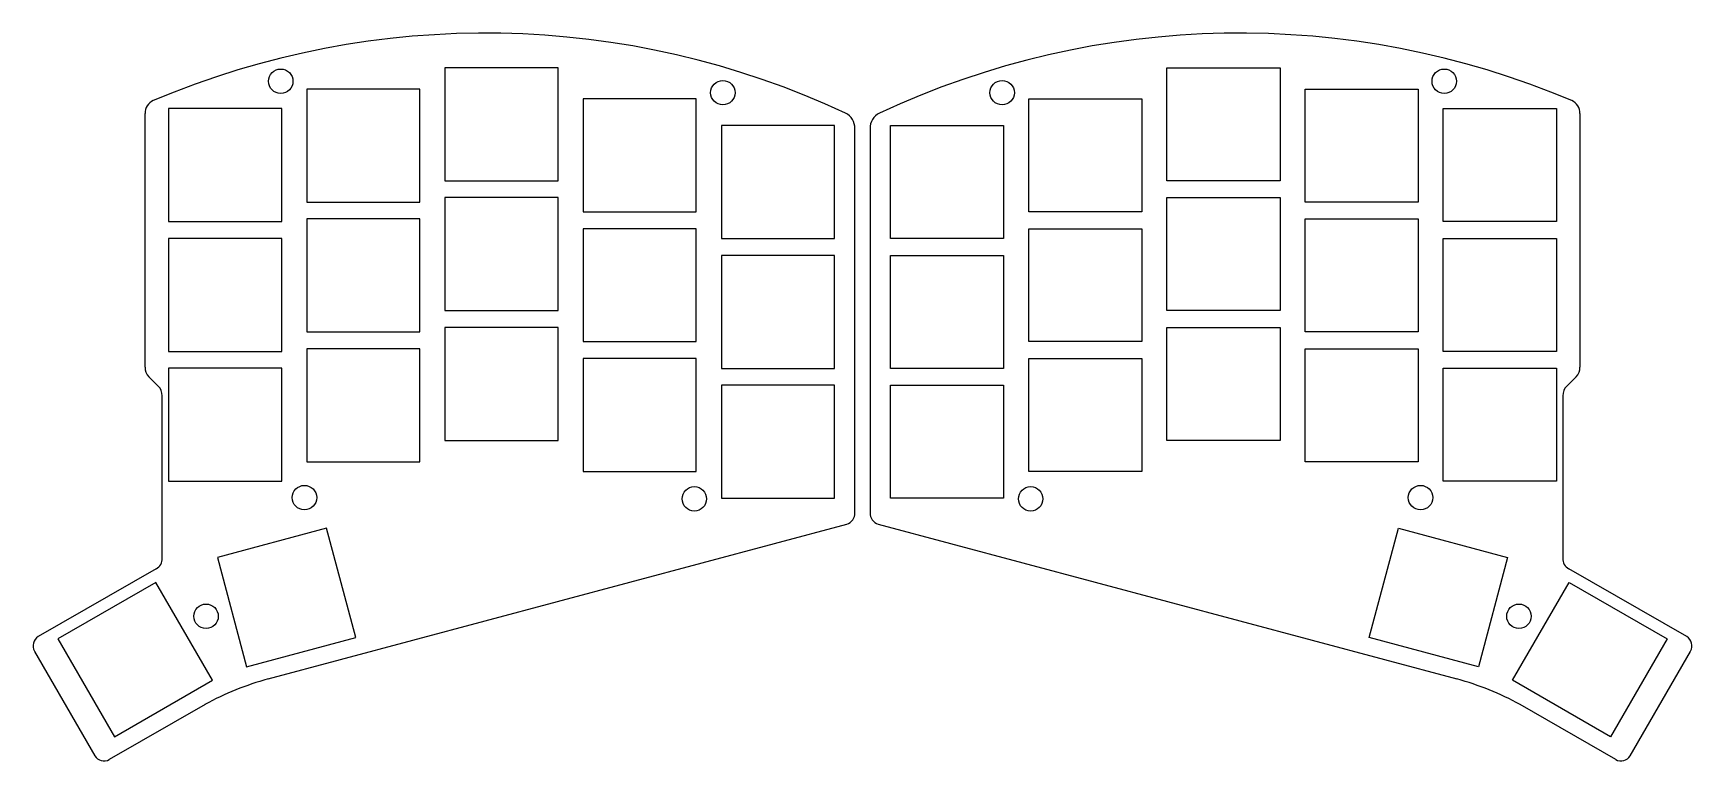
# Model space of a CAD drawing. Extents: x 42 to 259, y -143 to -48.
import ezdxf

# ---------------------------------------------------------------- set-up
doc = ezdxf.new("R2010")
doc.units = 0
doc.layers.add('BLACK', color=7, linetype='CONTINUOUS')

msp = doc.modelspace()

# ---------------------------------------------------------------- linework, layer by layer
at = {"layer": 'BLACK', "linetype": 'CONTINUOUS'}
for p, q in [((110.479, -52.3759), (95.6792, -52.3759)), ((95.6792, -52.3759), (95.6792, -67.1759)), ((110.479, -67.1759), (110.479, -52.3759)), ((190.163, -67.1759), (190.163, -52.3759)), ((190.163, -52.3759), (204.963, -52.3759)), ((204.963, -52.3759), (204.963, -67.1759)), ((92.3944, -55.1757), (77.5944, -55.1757)), ((77.5944, -55.1757), (77.5944, -69.9757)), ((92.3944, -69.9757), (92.3944, -55.1757)), ((208.247, -69.9757), (208.247, -55.1757)), ((208.247, -55.1757), (223.047, -55.1757)), ((223.047, -55.1757), (223.047, -69.9757)), ((56.4272, -91.5912), (56.4272, -58.368)), ((74.3096, -57.7155), (59.5096, -57.7155)), ((59.5096, -57.7155), (59.5096, -72.5155)), ((74.3096, -72.5155), (74.3096, -57.7155)), ((128.564, -56.4459), (113.764, -56.4459)), ((113.764, -56.4459), (113.764, -71.2459)), ((128.564, -71.2459), (128.564, -56.4459)), ((172.078, -71.2459), (172.078, -56.4459)), ((172.078, -56.4459), (186.878, -56.4459)), ((186.878, -56.4459), (186.878, -71.2459)), ((226.332, -72.5155), (226.332, -57.7155)), ((226.332, -57.7155), (241.132, -57.7155)), ((241.132, -57.7155), (241.132, -72.5155)), ((244.215, -58.368), (244.215, -91.5912)), ((146.649, -59.9459), (131.849, -59.9459)), ((131.849, -59.9459), (131.849, -74.7459)), ((146.649, -74.7459), (146.649, -59.9459)), ((149.321, -110.697), (149.321, -60.3492)), ((151.321, -60.3492), (151.321, -110.697)), ((153.993, -74.7459), (153.993, -59.9459)), ((153.993, -59.9459), (168.793, -59.9459)), ((168.793, -59.9459), (168.793, -74.7459)), ((95.6792, -67.1759), (110.479, -67.1759)), ((204.963, -67.1759), (190.163, -67.1759)), ((110.479, -69.3939), (95.6792, -69.3939)), ((95.6792, -69.3939), (95.6792, -84.1939)), ((110.479, -84.1939), (110.479, -69.3939)), ((190.163, -84.1939), (190.163, -69.3939)), ((190.163, -69.3939), (204.963, -69.3939)), ((204.963, -69.3939), (204.963, -84.1939)), ((77.5944, -69.9757), (92.3944, -69.9757)), ((113.764, -71.2459), (128.564, -71.2459)), ((186.878, -71.2459), (172.078, -71.2459)), ((223.047, -69.9757), (208.247, -69.9757)), ((59.5096, -72.5155), (74.3096, -72.5155)), ((92.3944, -72.1939), (77.5944, -72.1939)), ((77.5944, -72.1939), (77.5944, -86.9939)), ((92.3944, -86.9939), (92.3944, -72.1939)), ((128.564, -73.4639), (113.764, -73.4639)), ((113.764, -73.4639), (113.764, -88.2639)), ((128.564, -88.2639), (128.564, -73.4639)), ((172.078, -88.2639), (172.078, -73.4639)), ((172.078, -73.4639), (186.878, -73.4639)), ((186.878, -73.4639), (186.878, -88.2639)), ((208.247, -86.9939), (208.247, -72.1939)), ((208.247, -72.1939), (223.047, -72.1939)), ((223.047, -72.1939), (223.047, -86.9939)), ((241.132, -72.5155), (226.332, -72.5155)), ((74.3096, -74.7335), (59.5096, -74.7335)), ((59.5096, -74.7335), (59.5096, -89.5335)), ((74.3096, -89.5335), (74.3096, -74.7335)), ((131.849, -74.7459), (146.649, -74.7459)), ((168.793, -74.7459), (153.993, -74.7459)), ((226.332, -89.5335), (226.332, -74.7335)), ((226.332, -74.7335), (241.132, -74.7335)), ((241.132, -74.7335), (241.132, -89.5335)), ((146.649, -76.9639), (131.849, -76.9639)), ((131.849, -76.9639), (131.849, -91.7639)), ((146.649, -91.7639), (146.649, -76.9639)), ((153.993, -91.7639), (153.993, -76.9639)), ((153.993, -76.9639), (168.793, -76.9639)), ((168.793, -76.9639), (168.793, -91.7639)), ((95.6792, -84.1939), (110.479, -84.1939)), ((204.963, -84.1939), (190.163, -84.1939)), ((110.479, -86.4119), (95.6792, -86.4119)), ((95.6792, -86.4119), (95.6792, -101.212)), ((110.479, -101.212), (110.479, -86.4119)), ((190.163, -101.212), (190.163, -86.4119)), ((190.163, -86.4119), (204.963, -86.4119)), ((204.963, -86.4119), (204.963, -101.212)), ((77.5944, -86.9939), (92.3944, -86.9939)), ((113.764, -88.2639), (128.564, -88.2639)), ((186.878, -88.2639), (172.078, -88.2639)), ((223.047, -86.9939), (208.247, -86.9939)), ((59.5096, -89.5335), (74.3096, -89.5335)), ((92.3944, -89.2119), (77.5944, -89.2119)), ((77.5944, -89.2119), (77.5944, -104.012)), ((92.3944, -104.012), (92.3944, -89.2119)), ((128.564, -90.4819), (113.764, -90.4819)), ((113.764, -90.4819), (113.764, -105.282)), ((128.564, -105.282), (128.564, -90.4819)), ((172.078, -105.282), (172.078, -90.4819)), ((172.078, -90.4819), (186.878, -90.4819)), ((186.878, -90.4819), (186.878, -105.282)), ((208.247, -104.012), (208.247, -89.2119)), ((208.247, -89.2119), (223.047, -89.2119)), ((223.047, -89.2119), (223.047, -104.012)), ((241.132, -89.5335), (226.332, -89.5335)), ((58.1547, -94.0804), (56.9355, -92.8612)), ((74.3096, -91.7515), (59.5096, -91.7515)), ((59.5096, -91.7515), (59.5096, -106.552)), ((74.3096, -106.552), (74.3096, -91.7515)), ((131.849, -91.7639), (146.649, -91.7639)), ((168.793, -91.7639), (153.993, -91.7639)), ((226.332, -106.552), (226.332, -91.7515)), ((226.332, -91.7515), (241.132, -91.7515)), ((241.132, -91.7515), (241.132, -106.552)), ((243.706, -92.8612), (242.487, -94.0804)), ((58.6627, -116.636), (58.6629, -95.3504)), ((146.649, -93.9819), (131.849, -93.9819)), ((131.849, -93.9819), (131.849, -108.782)), ((146.649, -108.782), (146.649, -93.9819)), ((153.993, -108.782), (153.993, -93.9819)), ((153.993, -93.9819), (168.793, -93.9819)), ((168.793, -93.9819), (168.793, -108.782)), ((241.979, -95.3504), (241.979, -116.636)), ((95.6792, -101.212), (110.479, -101.212)), ((204.963, -101.212), (190.163, -101.212)), ((77.5944, -104.012), (92.3944, -104.012)), ((223.047, -104.012), (208.247, -104.012)), ((113.764, -105.282), (128.564, -105.282)), ((186.878, -105.282), (172.078, -105.282)), ((59.5096, -106.552), (74.3096, -106.552)), ((241.132, -106.552), (226.332, -106.552)), ((131.849, -108.782), (146.649, -108.782)), ((168.793, -108.782), (153.993, -108.782)), ((80.1811, -112.711), (65.8854, -116.542)), ((72.5248, -132.451), (148.253, -112.167)), ((84.0116, -127.007), (80.1811, -112.711)), ((152.389, -112.167), (228.117, -132.451)), ((216.63, -127.007), (220.461, -112.711)), ((220.461, -112.711), (234.756, -116.542)), ((65.8854, -116.542), (69.7159, -130.837)), ((234.756, -116.542), (230.926, -130.837)), ((57.8753, -118.007), (42.457, -126.87)), ((258.185, -126.87), (242.767, -118.007)), ((57.8451, -119.794), (45.0279, -127.194)), ((65.2451, -132.611), (57.8451, -119.794)), ((235.397, -132.611), (242.797, -119.794)), ((242.797, -119.794), (255.614, -127.194)), ((45.0279, -127.194), (52.4279, -140.011)), ((69.7159, -130.837), (84.0116, -127.007)), ((230.926, -130.837), (216.63, -127.007)), ((255.614, -127.194), (248.214, -140.011)), ((41.9495, -128.828), (49.8408, -142.51)), ((250.801, -142.51), (258.692, -128.828)), ((52.4279, -140.011), (65.2451, -132.611)), ((248.214, -140.011), (235.397, -132.611)), ((64.2698, -135.804), (51.7476, -143.017)), ((248.894, -143.017), (236.372, -135.804))]:
    msp.add_line(p, q, dxfattribs=at)
at = {"layer": 'BLACK'}
for centre in [(74.1865, -54.1516), (132.043, -55.6502), (168.599, -55.6502), (226.455, -54.1516), (77.2853, -108.693), (128.31, -108.854), (172.332, -108.854), (223.357, -108.693), (64.4075, -124.238), (236.234, -124.238)]:
    msp.add_circle(centre, 1.6, dxfattribs=at)
for centre, radius, start, end in [((100.973, -159.185), 111.334, 64.9569, 112.987), ((199.669, -159.185), 111.334, 67.0127, 115.043), ((58.252, -58.3515), 1.8248, -245.458, -179.481), ((147.15, -60.2704), 2.172, -2.08005, 64.0587), ((153.491, -60.2704), 2.172, -244.059, -177.92), ((242.39, -58.3515), 1.8247, -0.519152, 65.4581), ((58.1057, -91.6562), 1.6797, -182.217, -134.161), ((242.536, -91.6562), 1.6797, -45.8391, 2.2172), ((56.9845, -95.2854), 1.6797, -2.2172, 45.8391), ((243.657, -95.2854), 1.6797, -225.839, -177.783), ((147.835, -110.74), 1.487, -73.6605, 1.64846), ((152.807, -110.74), 1.487, -181.648, -106.339), ((57.1939, -116.704), 1.4704, -62.3918, 2.67371), ((243.448, -116.704), 1.4704, -182.674, -117.608), ((43.3014, -128.133), 1.5197, -236.246, -152.823), ((257.34, -128.133), 1.5197, -27.1772, 56.2462), ((82.2201, -168.161), 37.0025, 105.19, 119.02), ((218.422, -168.161), 37.0025, 60.9803, 74.8102), ((51.0826, -141.68), 1.4936, -146.246, -63.5611), ((249.559, -141.68), 1.4935, -116.439, -33.7536)]:
    msp.add_arc(centre, radius, start, end, dxfattribs=at)

doc.saveas('drawing.dxf')
